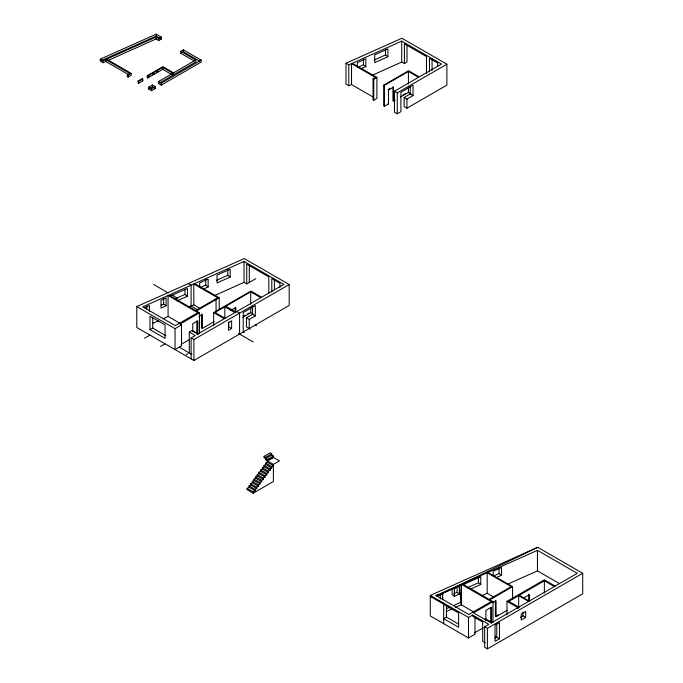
<?xml version="1.0" encoding="UTF-8"?>
<svg xmlns="http://www.w3.org/2000/svg" width="683" height="683" viewBox="0 0 683 683"><rect width="100%" height="100%" fill="white"/><g stroke="black" fill="none" stroke-linecap="round" stroke-linejoin="round"><path stroke-width="1.02" d="M151.566 90.702L151.566 88.764L155.195 86.673L152.377 85.042L148.749 87.134L148.749 89.072L151.566 90.702L155.195 88.602L155.195 86.673M239.579 334.081L239.579 313.173L236.753 311.542L235.857 312.054L225.757 306.232L250.712 291.82L260.821 297.66M250.32 329.121L249.252 328.497L249.252 319.422L255.34 315.905L255.348 305.532L243.208 312.549L243.208 331.989L244.275 332.604M392.956 86.809L392.956 100.717L393.502 101.033L393.502 87.125L388.499 90.011L388.499 103.918L384.358 106.309L383.812 105.993L383.812 85.076L384.358 85.392L408.408 71.502L418.525 77.341L394.45 91.223L394.45 112.14L397.275 113.771L397.275 92.854L446.887 64.211L446.887 85.127L406.948 108.187L404.131 106.557L404.131 97.481L410.227 93.964L413.044 95.586L406.948 99.103L406.948 108.187M413.044 95.586L413.044 85.221L400.904 92.231L400.904 111.671L397.275 113.771M265.687 458.635L271.774 455.117L273.405 456.056L273.405 457.379L279.475 460.871L273.379 464.389L265.687 459.949L265.696 457.32L271.774 453.802L270.144 452.863L264.073 456.364L264.056 457.695L267.318 459.574L267.309 462.203L273.379 465.712L271.749 466.651L265.678 463.142L265.678 464.466L271.749 467.966L271.749 466.651M271.774 455.117L271.774 453.802M268.018 459.164L267.335 459.565L267.309 460.888L273.405 457.371L268.018 460.479L268.018 459.164L273.405 456.056M494.996 638.272L496.763 637.248L496.763 624.023M128.831 74.788L105.814 61.504L103.107 62.716L100.281 61.086L100.281 59.156L103.107 60.787L105.814 59.566L129.753 73.388L127.337 74.78L127.337 76.709L128.045 77.119L131.196 75.301L131.196 73.371L106.642 59.19L156.023 37.027L158.712 38.59L161.299 37.095L161.299 39.033L158.712 40.528L156.023 38.965L108.58 60.258M127.337 74.78L128.045 75.181L131.196 73.371M194.04 60.915L180.79 53.265L180.79 51.336L183.377 49.842L201.178 60.121L201.178 62.059L161.239 85.119L158.43 83.488L158.43 81.55L172.816 73.26L172.816 75.19L159.327 82.967M180.79 53.265L183.377 51.78L199.402 61.026M138.103 80.995L142.252 78.596L142.79 78.912L142.79 80.85L138.649 83.241L138.103 82.925L138.103 80.995L138.649 81.303L142.79 78.912M172.816 75.19L162.699 69.35L147.793 77.964L147.246 77.649L147.246 75.711L162.913 66.669L173.567 72.825L195.799 60.002L195.799 61.94L173.567 74.763L173.567 72.825M147.246 75.711L147.793 76.026L162.699 67.421L172.816 73.26M147.246 77.649L150.012 76.052M152.779 74.456L154.614 73.397M156.458 72.33L158.302 71.263M148.749 89.072L152.377 86.98L155.195 88.602M161.239 85.119L161.239 83.181L201.178 60.121M383.812 85.076L408.613 70.759L419.277 76.914L441.508 64.091L401.724 41.117L352.351 63.28L376.905 77.452L376.905 98.369L373.755 100.188L373.046 99.778L373.046 78.861L375.454 77.469L351.523 63.656L348.808 64.868L345.991 63.237L345.991 84.154L348.808 85.785L351.523 84.572L373.618 97.328M373.046 78.861L373.755 79.271L376.905 77.452M371.714 75.506L401.724 62.033L404.421 63.596L407.008 62.102L407.008 44.404M387.961 89.695L390.454 88.252M403.09 94.869L405.856 93.272M393.502 101.033L395.252 100.017M400.52 96.977L408.408 92.418L411.166 94.015M149.961 329.684L165.055 338.392L165.055 324.92L149.961 316.203L149.961 329.684L152.736 328.079L152.736 317.715M144.489 338.264L149.961 335.105M219.2 309.271L219.2 297.771L196.363 310.961L199.513 312.857L199.513 333.774M214.983 295.389L244.027 282.352L246.725 283.906L255.749 278.698M199.513 312.857L180.056 324.092L181.507 324.929L181.507 345.846L175.036 349.576L175.036 328.668L136.788 306.582L136.788 327.499L193.887 360.462L289.191 305.438L289.191 284.521L244.207 258.55L136.788 306.582M175.036 328.668L181.507 324.929M198.855 316.494L202.322 314.487L202.322 328.429L201.613 328.028L201.613 314.078M213.659 325.134L213.659 312.583L250.917 291.078L261.572 297.225M224.818 306.769L214.94 312.473L225.031 318.304L234.918 312.601L224.818 306.769L224.818 318.278M160.573 346.409L165.055 343.822M189.293 353.009L189.293 332.092L191.897 330.589L197.805 334.004L224.289 318.722L213.659 312.583M230.803 310.33L235.797 307.444L235.797 312.404M202.322 328.429L214.223 321.565M191.103 358.857L191.103 337.94L195.261 335.541L189.293 332.092M236.753 311.542L283.812 284.401L244.027 261.435L194.655 283.599L219.2 297.771M180.961 344.48L189.106 339.784M191.103 337.94L193.887 339.545L289.191 284.521M243.549 316.246L245.393 315.179M247.237 314.12L249.073 313.053M242.815 317.296L250.712 312.737L253.47 314.334M249.252 328.497L246.435 326.875L246.435 317.791L252.531 314.282L255.34 315.905M186.263 354.69L187.97 353.709M231.622 328.455L228.455 330.282L228.455 322.649L231.622 320.822L231.622 328.455L228.796 326.824L228.796 322.052M265.678 463.142L267.309 462.203M264.048 465.405L270.118 468.914L270.118 470.228L264.048 466.72L264.048 465.405L265.678 464.466M262.34 467.701L268.419 471.21L268.419 472.525L262.34 469.025L262.34 467.701L264.048 466.72M260.693 469.972L266.763 473.481L266.763 474.796L260.693 471.296L260.693 469.972L262.34 469.025M258.968 472.286L265.038 475.795L265.038 477.11L258.968 473.601L258.968 472.286L260.693 471.296M257.218 474.617L263.288 478.117L263.288 479.44L257.218 475.931L257.218 474.617L258.968 473.601M255.604 476.862L261.674 480.371L261.674 481.686L255.604 478.177L255.604 476.862L257.218 475.931M270.118 468.914L271.749 467.966M253.974 479.125L260.044 482.625L260.044 483.948L253.974 480.439L253.974 479.125L255.604 478.177M268.419 471.21L270.118 470.228M252.36 481.37L258.43 484.879L258.43 486.194L252.36 482.685L252.36 481.37L253.974 480.439M266.763 473.481L268.419 472.525M250.644 483.675L256.723 487.184L256.723 488.499L250.644 484.99L250.644 483.675L252.36 482.685M265.038 475.795L266.763 474.796M249.039 485.92L255.109 489.429L255.109 490.744L249.039 487.235L249.039 485.92L250.644 484.99M263.288 478.117L265.038 477.11M273.379 464.389L273.379 481.515L253.162 493.186L247.092 489.677L247.092 488.362L249.039 487.235M261.674 480.371L263.288 479.44M260.044 482.625L261.674 481.686M258.43 484.879L260.044 483.948M256.723 487.184L258.43 486.194M255.109 489.429L256.723 488.499M247.092 488.362L253.162 491.871L255.109 490.744M430.299 595.431L468.512 617.423L472.619 615.059L488.746 624.373L484.657 626.729L484.657 647.262L487.406 648.85L582.719 593.826L582.719 573.293L537.726 547.314L430.299 595.431L430.299 615.955L468.512 637.956L474.984 634.217L474.984 616.894M443.677 603.926L430.299 596.199L443.677 603.926L443.694 603.149M446.434 605.804L446.434 617.056L443.677 618.644L458.609 627.225L458.609 611.737M458.575 612.916L443.677 604.318L443.677 623.681M512.574 598.965L512.574 586.646L489.805 599.794L493.006 601.638L493.006 622.17M493.006 601.638L473.558 612.864L491.188 623.041L517.859 607.631L517.859 608.408M492.878 602.671L496.071 600.818L496.071 616.706L495.406 616.314L495.406 600.434M506.991 614.7L506.991 601.356L544.334 579.833L555.168 586.091M518.662 595.627L508.767 601.339L518.764 607.11L528.659 601.399L518.662 595.627L518.662 607.947M554.365 586.56L544.368 580.789L519.2 595.32L529.197 601.091L577.272 573.336L537.461 550.353L487.952 572.431L512.574 586.646M524.305 597.634L529.504 594.637L529.504 601.757M495.406 616.314L498.044 614.785M496.071 616.706L507.076 610.354M490.676 607.631L490.676 622.452L491.282 622.102M474.446 632.885L483.257 627.797M484.657 626.729L487.406 628.317L582.719 573.293M520.455 617.364L522.99 615.904L525.679 617.458L525.679 611.49L521.257 614.051L521.257 620.01L525.679 617.458M499.452 638.801L495.021 641.354L495.021 625.09L499.452 622.529L499.452 638.801L496.763 637.248M264.056 456.372L265.696 457.32M537.726 547.314L437.649 595.627L436.061 595.576L468.854 614.521L491.282 601.578L461.324 584.281L436.061 595.576L437.666 596.028L442.601 593.8L442.601 599.614M436.061 595.576L437.649 594.85M361.136 68.71L365.84 66.601L365.84 58.781L357.371 62.58L357.371 66.49M387.884 56.715L374.745 62.614L374.745 54.777L387.884 48.886L387.884 56.715L385.511 54.947L385.511 49.074M168.086 295.526L142.832 306.855L175.3 325.646L197.78 312.669L168.086 295.526L168.086 316.442L179.766 323.187M193.827 283.974L168.949 295.133L195.654 310.552L217.757 297.788L193.827 283.974L193.827 304.891L200.273 308.605M144.309 307.751L149.398 305.463L149.398 311.337M170.528 295.978L187.415 288.397L187.415 296.226L177.093 300.861M166.114 305.788L161.026 308.076L161.026 300.238L166.114 297.959L166.114 305.788L163.647 303.961L163.647 298.087M203.44 289.029L208.144 286.92L208.144 279.091L199.675 282.89L199.675 286.809M230.188 277.025L217.049 282.924L217.049 275.095L230.188 269.196L230.188 277.025L227.806 275.266L227.806 269.392M152.548 323.418L158.371 320.797M163.228 318.62L168.086 316.442M189.182 306.966L193.827 304.891M453.768 593.826L457.064 592.349L459.369 594.065L454.434 596.276L452.12 594.56L452.12 588.755M467.223 587.798L478.45 582.77L480.781 584.503L470.476 589.105M493.476 576.042L499.017 573.558L501.527 575.282L495.986 577.75M446.597 608.655L449.474 607.366M453.307 605.65L460.982 602.218M100.281 59.156L156.202 34.15L161.299 37.095M101.246 60.659L156.202 36.088L161.299 39.033M345.991 63.237L401.903 38.239L446.887 64.211M357.781 67.352L363.433 64.825L365.84 66.601M374.233 59.993L385.511 54.947M161.094 305.096L163.647 303.961M175.582 298.616L184.973 294.416L187.415 296.226M200.085 287.663L205.737 285.135L208.144 286.92M216.537 280.312L227.806 275.266M487.192 572.73L462.237 583.871L489.13 599.401L511.268 586.629L487.192 572.73L487.192 593.254L494.33 597.377M437.649 595.627L461.324 585.058L461.324 584.289L459.377 586.321L454.434 588.533L454.426 596.276L454.434 588.533M463.911 584.289L480.781 576.751L480.781 584.503M446.178 611.575L452.59 608.724M455.501 607.418L461.324 604.805L474.036 612.147M481.43 595.824L487.192 593.254M507.367 584.298L537.461 570.877L559.386 583.538M394.45 91.223L397.275 92.854M387.961 103.603L388.499 103.918M180.79 51.336L195.799 60.002M142.252 80.534L142.79 80.85M148.749 87.134L151.566 88.764M188.286 283.556L191.112 285.187L191.112 306.104M215.35 299.18L216.059 299.589L216.059 312.14M226.116 305.395L226.654 305.711M255.34 324.98L256.535 325.671M153.624 284.461L168.377 292.981M172.073 295.107L177.606 298.309M190.523 305.762L197.899 310.022M238.487 333.458L253.248 341.978M192.35 330.452L195.944 332.527M179.194 347.177L191.855 354.486M506.991 601.356L517.859 607.631M484.93 618.439L490.377 621.581M490.676 622.452L491.598 622.981L491.598 607.102L485.903 610.389L485.903 620.975M495.252 636.206L496.985 637.205M485.297 642.908L482.71 641.414L482.71 622.042L472.619 616.22L472.619 615.059M404.131 97.481L406.948 99.103M158.43 81.55L161.239 83.181M246.435 317.791L249.252 319.422M152.736 328.079L166.037 335.78M446.434 617.056L458.686 624.142M461.324 604.805L461.324 585.058L461.332 604.814L459.377 586.321L459.377 594.065M544.368 580.789L544.368 593.1M537.461 550.353L537.461 570.877M528.659 594.142L528.659 601.262M522.99 611.925L522.99 615.904M518.764 607.11L518.764 607.887M501.527 575.282L501.527 567.539L493.22 571.244L493.22 576.085M499.017 567.752L499.017 573.558M487.406 628.317L487.406 648.85M478.45 577.929L478.45 582.77M468.512 617.423L468.512 637.956M457.064 587.508L457.064 592.349M442.618 593.817L442.618 599.623M440.322 595.004L440.322 598.88M437.641 66.123L437.641 62.998L429.487 58.286L429.487 71.835M432.074 58.883L432.074 70.34M426.499 73.218L426.499 56.561L404.421 43.814L404.421 63.596M410.227 86.707L410.227 93.964M408.408 71.502L408.408 84.052M408.408 87.193L408.408 92.418M401.724 41.117L401.724 62.033M384.358 85.392L384.358 106.309M373.755 79.271L373.755 100.188M363.433 58.951L363.433 64.825M351.523 63.656L351.523 84.572M348.808 64.868L348.808 85.785M279.945 287.483L279.945 283.317L271.791 278.604L271.791 292.153M274.37 279.193L274.37 289.618M268.803 293.528L268.803 276.88L246.725 264.133L246.725 283.906M253.162 491.871L253.162 493.186M252.531 305.984L252.531 314.282M250.712 291.82L250.712 304.37M250.712 307.512L250.712 312.737M249.312 265.764L249.312 282.412M244.027 261.435L244.027 282.352M235.259 308.118L235.259 312.097M205.737 279.262L205.737 285.135M197.891 334.704L197.891 320.728L192.726 323.708L192.726 331.699M196.858 321.13L196.858 334.115M193.887 339.545L193.887 360.462M184.973 289.524L184.973 294.416M183.377 49.842L183.377 51.78M162.699 67.421L162.699 69.35M158.712 38.59L158.712 40.528M156.202 34.15L156.202 36.088M156.023 37.027L156.023 38.965M152.377 85.042L152.377 86.98M147.793 76.026L147.793 77.964M146.905 306.36L146.905 309.408M138.649 81.303L138.649 83.241M128.045 75.181L128.045 77.119M105.814 59.566L105.814 61.504M103.107 60.787L103.107 62.716"/></g></svg>
